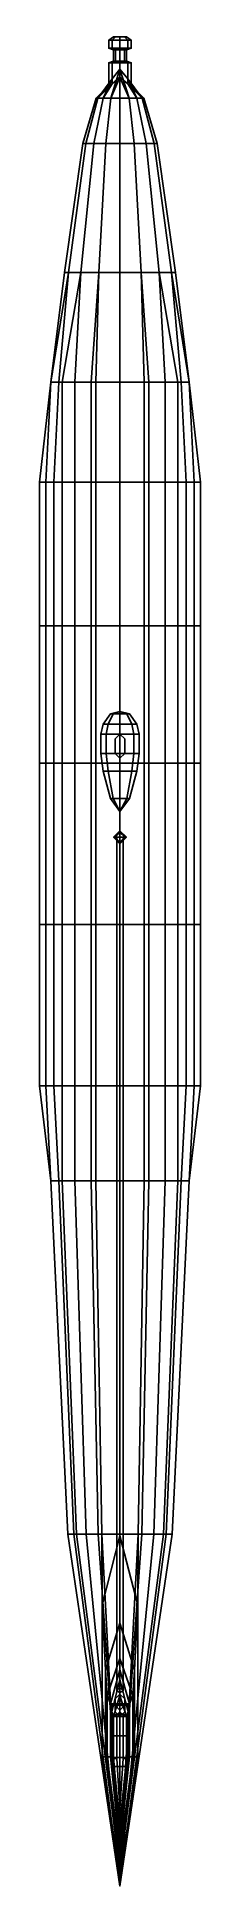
# Model space of a CAD drawing. Extents: x -0.5 to 0.5, y -5.7 to 5.7.
import ezdxf

# ---------------------------------------------------------------- set-up
doc = ezdxf.new("R2010")
doc.units = 0
doc.layers.get('0').update_dxf_attribs({"linetype": 'CONTINUOUS'})

msp = doc.modelspace()

# ---------------------------------------------------------------- linework, layer by layer
for points in [[(-0.028, 5.75, -0.032), (-0.04, 5.75, -0.06), (-0.07, 5.73, -0.06), (-0.049, 5.73, -0.011)], [(-0.04, 5.75, -0.06), (-0.028, 5.75, -0.088), (-0.049, 5.73, -0.109), (-0.07, 5.73, -0.06)], [(-0.049, 5.73, -0.011), (-0.07, 5.73, -0.06), (-0.07, 5.68, -0.06), (-0.049, 5.68, -0.011)], [(-0.07, 5.73, -0.06), (-0.049, 5.73, -0.109), (-0.049, 5.68, -0.109), (-0.07, 5.68, -0.06)], [(0, 5.75, -0.02), (-0.028, 5.75, -0.032), (-0.049, 5.73, -0.011), (0, 5.73, 0.01)], [(-0.028, 5.75, -0.088), (0, 5.75, -0.1), (0, 5.73, -0.13), (-0.049, 5.73, -0.109)], [(0, 5.73, 0.01), (-0.049, 5.73, -0.011), (-0.049, 5.68, -0.011), (0, 5.68, 0.01)], [(-0.049, 5.73, -0.109), (0, 5.73, -0.13), (0, 5.68, -0.13), (-0.049, 5.68, -0.109)], [(0.028, 5.75, -0.032), (-0.04, 5.75, -0.06), (-0.028, 5.75, -0.032), (0, 5.75, -0.02)], [(0.04, 5.75, -0.06), (-0.028, 5.75, -0.088), (-0.04, 5.75, -0.06), (0.028, 5.75, -0.032)], [(0.028, 5.75, -0.088), (0, 5.75, -0.1), (-0.028, 5.75, -0.088), (0.04, 5.75, -0.06)], [(0.028, 5.75, -0.032), (0, 5.75, -0.02), (0, 5.73, 0.01), (0.049, 5.73, -0.011)], [(0, 5.75, -0.1), (0.028, 5.75, -0.088), (0.049, 5.73, -0.109), (0, 5.73, -0.13)], [(0.049, 5.73, -0.011), (0, 5.73, 0.01), (0, 5.68, 0.01), (0.049, 5.68, -0.011)], [(0, 5.73, -0.13), (0.049, 5.73, -0.109), (0.049, 5.68, -0.109), (0, 5.68, -0.13)], [(0.04, 5.75, -0.06), (0.028, 5.75, -0.032), (0.049, 5.73, -0.011), (0.07, 5.73, -0.06)], [(0.028, 5.75, -0.088), (0.04, 5.75, -0.06), (0.07, 5.73, -0.06), (0.049, 5.73, -0.109)], [(0.07, 5.73, -0.06), (0.049, 5.73, -0.011), (0.049, 5.68, -0.011), (0.07, 5.68, -0.06)], [(0.049, 5.73, -0.109), (0.07, 5.73, -0.06), (0.07, 5.68, -0.06), (0.049, 5.68, -0.109)], [(-0.028, 5.67, -0.088), (-0.04, 5.67, -0.06), (-0.07, 5.68, -0.06), (-0.049, 5.68, -0.109)], [(-0.04, 5.67, -0.06), (-0.028, 5.67, -0.032), (-0.049, 5.68, -0.011), (-0.07, 5.68, -0.06)], [(0, 5.67, -0.1), (-0.028, 5.67, -0.088), (-0.049, 5.68, -0.109), (0, 5.68, -0.13)], [(-0.028, 5.67, -0.032), (0, 5.67, -0.02), (0, 5.68, 0.01), (-0.049, 5.68, -0.011)], [(-0.028, 5.67, -0.032), (-0.04, 5.67, -0.06), (-0.04, 5.6, -0.06), (-0.028, 5.6, -0.032)], [(-0.04, 5.67, -0.06), (-0.028, 5.67, -0.088), (-0.028, 5.6, -0.088), (-0.04, 5.6, -0.06)], [(0, 5.67, -0.02), (-0.028, 5.67, -0.032), (-0.028, 5.6, -0.032), (0, 5.6, -0.02)], [(-0.028, 5.67, -0.088), (0, 5.67, -0.1), (0, 5.6, -0.1), (-0.028, 5.6, -0.088)], [(0.028, 5.67, -0.088), (0, 5.67, -0.1), (0, 5.68, -0.13), (0.049, 5.68, -0.109)], [(0, 5.67, -0.02), (0.028, 5.67, -0.032), (0.049, 5.68, -0.011), (0, 5.68, 0.01)], [(0.028, 5.67, -0.032), (0, 5.67, -0.02), (0, 5.6, -0.02), (0.028, 5.6, -0.032)], [(0, 5.67, -0.1), (0.028, 5.67, -0.088), (0.028, 5.6, -0.088), (0, 5.6, -0.1)], [(0.04, 5.67, -0.06), (0.028, 5.67, -0.088), (0.049, 5.68, -0.109), (0.07, 5.68, -0.06)], [(0.028, 5.67, -0.032), (0.04, 5.67, -0.06), (0.07, 5.68, -0.06), (0.049, 5.68, -0.011)], [(0.04, 5.67, -0.06), (0.028, 5.67, -0.032), (0.028, 5.6, -0.032), (0.04, 5.6, -0.06)], [(0.028, 5.67, -0.088), (0.04, 5.67, -0.06), (0.04, 5.6, -0.06), (0.028, 5.6, -0.088)], [(-0.105, 5.37, 0.135), (-0.057, 5.37, 0.173), (0, 5.55, 0.01), (-0.049, 5.49, -0.011)], [(-0.028, 5.6, -0.032), (-0.04, 5.6, -0.06), (-0.07, 5.59, -0.06), (-0.049, 5.59, -0.011)], [(-0.04, 5.6, -0.06), (-0.028, 5.6, -0.088), (-0.049, 5.59, -0.109), (-0.07, 5.59, -0.06)], [(-0.049, 5.59, -0.011), (-0.07, 5.59, -0.06), (-0.07, 5.45, -0.06), (-0.049, 5.49, -0.011)], [(-0.07, 5.59, -0.06), (-0.049, 5.59, -0.109), (-0.049, 5.46, -0.109), (-0.07, 5.45, -0.06)], [(-0.057, 5.37, 0.173), (0, 5.37, 0.193), (0, 5.55, 0.01)], [(0, 5.6, -0.02), (-0.028, 5.6, -0.032), (-0.049, 5.59, -0.011), (0, 5.59, 0.01)], [(-0.028, 5.6, -0.088), (0, 5.6, -0.1), (0, 5.59, -0.13), (-0.049, 5.59, -0.109)], [(0, 5.59, 0.01), (-0.049, 5.59, -0.011), (-0.049, 5.49, -0.011), (0, 5.55, 0.01)], [(-0.049, 5.59, -0.109), (0, 5.59, -0.13), (0, 5.5, -0.13), (-0.049, 5.46, -0.109)], [(0.028, 5.6, -0.032), (0, 5.6, -0.02), (0, 5.59, 0.01), (0.049, 5.59, -0.011)], [(0, 5.6, -0.1), (0.028, 5.6, -0.088), (0.049, 5.59, -0.109), (0, 5.59, -0.13)], [(0.049, 5.59, -0.011), (0, 5.59, 0.01), (0, 5.55, 0.01), (0.049, 5.49, -0.011)], [(0, 5.59, -0.13), (0.049, 5.59, -0.109), (0.049, 5.46, -0.109), (0, 5.5, -0.13)], [(0, 5.37, 0.193), (0.057, 5.37, 0.173), (0, 5.55, 0.01)], [(0.057, 5.37, 0.173), (0.105, 5.37, 0.135), (0.049, 5.49, -0.011), (0, 5.55, 0.01)], [(0.04, 5.6, -0.06), (0.028, 5.6, -0.032), (0.049, 5.59, -0.011), (0.07, 5.59, -0.06)], [(0.028, 5.6, -0.088), (0.04, 5.6, -0.06), (0.07, 5.59, -0.06), (0.049, 5.59, -0.109)], [(0.07, 5.59, -0.06), (0.049, 5.59, -0.011), (0.049, 5.49, -0.011), (0.07, 5.45, -0.06)], [(0.049, 5.59, -0.109), (0.07, 5.59, -0.06), (0.07, 5.45, -0.06), (0.049, 5.46, -0.109)], [(-0.148, 5.37, -0.02), (-0.137, 5.37, 0.07), (-0.049, 5.49, -0.011), (-0.07, 5.45, -0.06)], [(-0.137, 5.37, -0.104), (-0.148, 5.37, -0.02), (-0.07, 5.45, -0.06), (-0.049, 5.46, -0.109)], [(-0.137, 5.37, 0.07), (-0.105, 5.37, 0.135), (-0.049, 5.49, -0.011)], [(-0.105, 5.37, -0.155), (-0.137, 5.37, -0.104), (-0.049, 5.46, -0.109)], [(-0.057, 5.37, -0.194), (-0.105, 5.37, -0.155), (-0.049, 5.46, -0.109), (0, 5.5, -0.13)], [(0, 5.37, -0.207), (-0.057, 5.37, -0.194), (0, 5.5, -0.13)], [(0.105, 5.37, -0.155), (0.057, 5.37, -0.194), (0, 5.5, -0.13), (0.049, 5.46, -0.109)], [(0.057, 5.37, -0.194), (0, 5.37, -0.207), (0, 5.5, -0.13)], [(0.137, 5.37, 0.07), (0.148, 5.37, -0.02), (0.07, 5.45, -0.06), (0.049, 5.49, -0.011)], [(0.148, 5.37, -0.02), (0.137, 5.37, -0.104), (0.049, 5.46, -0.109), (0.07, 5.45, -0.06)], [(0.137, 5.37, -0.104), (0.105, 5.37, -0.155), (0.049, 5.46, -0.109)], [(-0.137, 5.37, 0.07), (-0.148, 5.37, -0.02), (-0.23, 5.09, -0.01), (-0.212, 5.09, 0.13)], [(-0.148, 5.37, -0.02), (-0.137, 5.37, -0.104), (-0.212, 5.09, -0.14), (-0.23, 5.09, -0.01)], [(-0.137, 5.37, -0.104), (-0.105, 5.37, -0.155), (-0.163, 5.09, -0.22), (-0.212, 5.09, -0.14)], [(-0.105, 5.37, 0.135), (-0.137, 5.37, 0.07), (-0.212, 5.09, 0.13), (-0.163, 5.09, 0.23)], [(-0.105, 5.37, -0.155), (-0.057, 5.37, -0.194), (-0.088, 5.09, -0.28), (-0.163, 5.09, -0.22)], [(-0.057, 5.37, 0.173), (-0.105, 5.37, 0.135), (-0.163, 5.09, 0.23), (-0.088, 5.09, 0.29)], [(-0.057, 5.37, -0.194), (0, 5.37, -0.207), (0, 5.09, -0.3), (-0.088, 5.09, -0.28)], [(0, 5.37, 0.193), (-0.057, 5.37, 0.173), (-0.088, 5.09, 0.29), (0, 5.09, 0.32)], [(0, 5.37, -0.207), (0.057, 5.37, -0.194), (0.088, 5.09, -0.28), (0, 5.09, -0.3)], [(0.057, 5.37, 0.173), (0, 5.37, 0.193), (0, 5.09, 0.32), (0.088, 5.09, 0.29)], [(0.057, 5.37, -0.194), (0.105, 5.37, -0.155), (0.163, 5.09, -0.22), (0.088, 5.09, -0.28)], [(0.105, 5.37, 0.135), (0.057, 5.37, 0.173), (0.088, 5.09, 0.29), (0.163, 5.09, 0.23)], [(0.105, 5.37, -0.155), (0.137, 5.37, -0.104), (0.212, 5.09, -0.14), (0.163, 5.09, -0.22)], [(0.137, 5.37, 0.07), (0.105, 5.37, 0.135), (0.163, 5.09, 0.23), (0.212, 5.09, 0.13)], [(0.148, 5.37, -0.02), (0.137, 5.37, 0.07), (0.212, 5.09, 0.13), (0.23, 5.09, -0.01)], [(0.137, 5.37, -0.104), (0.148, 5.37, -0.02), (0.23, 5.09, -0.01), (0.212, 5.09, -0.14)], [(-0.212, 5.09, 0.13), (-0.23, 5.09, -0.01), (-0.345, 4.29, 0.01), (-0.319, 4.29, 0.22)], [(-0.23, 5.09, -0.01), (-0.212, 5.09, -0.14), (-0.319, 4.29, -0.185), (-0.345, 4.29, 0.01)], [(-0.163, 5.09, 0.23), (-0.212, 5.09, 0.13), (-0.319, 4.29, 0.22), (-0.244, 4.29, 0.37)], [(-0.212, 5.09, -0.14), (-0.163, 5.09, -0.22), (-0.244, 4.29, -0.305), (-0.319, 4.29, -0.185)], [(-0.088, 5.09, 0.29), (-0.163, 5.09, 0.23), (-0.244, 4.29, 0.37), (-0.132, 4.29, 0.46)], [(-0.163, 5.09, -0.22), (-0.088, 5.09, -0.28), (-0.132, 4.29, -0.395), (-0.244, 4.29, -0.305)], [(0, 5.09, 0.32), (-0.088, 5.09, 0.29), (-0.132, 4.29, 0.46), (0, 4.29, 0.505)], [(-0.088, 5.09, -0.28), (0, 5.09, -0.3), (0, 4.29, -0.425), (-0.132, 4.29, -0.395)], [(0.088, 5.09, 0.29), (0, 5.09, 0.32), (0, 4.29, 0.505), (0.132, 4.29, 0.46)], [(0, 5.09, -0.3), (0.088, 5.09, -0.28), (0.132, 4.29, -0.395), (0, 4.29, -0.425)], [(0.163, 5.09, 0.23), (0.088, 5.09, 0.29), (0.132, 4.29, 0.46), (0.244, 4.29, 0.37)], [(0.088, 5.09, -0.28), (0.163, 5.09, -0.22), (0.244, 4.29, -0.305), (0.132, 4.29, -0.395)], [(0.212, 5.09, 0.13), (0.163, 5.09, 0.23), (0.244, 4.29, 0.37), (0.319, 4.29, 0.22)], [(0.163, 5.09, -0.22), (0.212, 5.09, -0.14), (0.319, 4.29, -0.185), (0.244, 4.29, -0.305)], [(0.23, 5.09, -0.01), (0.212, 5.09, 0.13), (0.319, 4.29, 0.22), (0.345, 4.29, 0.01)], [(0.212, 5.09, -0.14), (0.23, 5.09, -0.01), (0.345, 4.29, 0.01), (0.319, 4.29, -0.185)], [(-0.319, 4.29, 0.22), (-0.345, 4.29, 0.01), (-0.43, 3.61, 0.1), (-0.38, 3.61, 0.31)], [(-0.345, 4.29, 0.01), (-0.319, 4.29, -0.185), (-0.43, 3.61, -0.21), (-0.43, 3.61, 0.1)], [(-0.319, 4.29, -0.185), (-0.244, 4.29, -0.305), (-0.36, 3.61, -0.43), (-0.43, 3.61, -0.21)], [(-0.244, 4.29, 0.37), (-0.319, 4.29, 0.22), (-0.38, 3.61, 0.31), (-0.28, 3.61, 0.48)], [(-0.244, 4.29, -0.305), (-0.132, 4.29, -0.395), (-0.18, 3.61, -0.53), (-0.36, 3.61, -0.43)], [(-0.132, 4.29, 0.46), (-0.244, 4.29, 0.37), (-0.28, 3.61, 0.48), (-0.15, 3.61, 0.55)], [(-0.132, 4.29, -0.395), (0, 4.29, -0.425), (0, 3.61, -0.56), (-0.18, 3.61, -0.53)], [(0, 4.29, 0.505), (-0.132, 4.29, 0.46), (-0.15, 3.61, 0.55), (0, 3.61, 0.57)], [(0.132, 4.29, 0.46), (0, 4.29, 0.505), (0, 3.61, 0.57), (0.15, 3.61, 0.55)], [(0, 4.29, -0.425), (0.132, 4.29, -0.395), (0.18, 3.61, -0.53), (0, 3.61, -0.56)], [(0.244, 4.29, 0.37), (0.132, 4.29, 0.46), (0.15, 3.61, 0.55), (0.28, 3.61, 0.48)], [(0.132, 4.29, -0.395), (0.244, 4.29, -0.305), (0.36, 3.61, -0.43), (0.18, 3.61, -0.53)], [(0.319, 4.29, 0.22), (0.244, 4.29, 0.37), (0.28, 3.61, 0.48), (0.38, 3.61, 0.31)], [(0.244, 4.29, -0.305), (0.319, 4.29, -0.185), (0.43, 3.61, -0.21), (0.36, 3.61, -0.43)], [(0.345, 4.29, 0.01), (0.319, 4.29, 0.22), (0.38, 3.61, 0.31), (0.43, 3.61, 0.1)], [(0.319, 4.29, -0.185), (0.345, 4.29, 0.01), (0.43, 3.61, 0.1), (0.43, 3.61, -0.21)], [(-0.5, 2.99, 0.08), (-0.41, 2.99, 0.45), (-0.38, 3.61, 0.31), (-0.43, 3.61, 0.1)], [(-0.46, 2.99, -0.43), (-0.5, 2.99, 0.08), (-0.43, 3.61, 0.1), (-0.43, 3.61, -0.21)], [(-0.36, 2.99, -0.55), (-0.46, 2.99, -0.43), (-0.43, 3.61, -0.21), (-0.36, 3.61, -0.43)], [(-0.41, 2.99, 0.45), (-0.28, 2.99, 0.7), (-0.28, 3.61, 0.48), (-0.38, 3.61, 0.31)], [(-0.18, 2.99, -0.66), (-0.36, 2.99, -0.55), (-0.36, 3.61, -0.43), (-0.18, 3.61, -0.53)], [(-0.28, 2.99, 0.7), (-0.15, 2.99, 0.82), (-0.15, 3.61, 0.55), (-0.28, 3.61, 0.48)], [(0, 2.99, -0.68), (-0.18, 2.99, -0.66), (-0.18, 3.61, -0.53), (0, 3.61, -0.56)], [(-0.15, 2.99, 0.82), (0, 2.99, 0.86), (0, 3.61, 0.57), (-0.15, 3.61, 0.55)], [(0, 3.61, -0.56), (0.18, 3.61, -0.53), (0.18, 2.99, -0.66), (0, 2.99, -0.68)], [(0.15, 3.61, 0.55), (0, 3.61, 0.57), (0, 2.99, 0.86), (0.15, 2.99, 0.82)], [(0.28, 3.61, 0.48), (0.15, 3.61, 0.55), (0.15, 2.99, 0.82), (0.28, 2.99, 0.7)], [(0.18, 3.61, -0.53), (0.36, 3.61, -0.43), (0.36, 2.99, -0.55), (0.18, 2.99, -0.66)], [(0.38, 3.61, 0.31), (0.28, 3.61, 0.48), (0.28, 2.99, 0.7), (0.41, 2.99, 0.45)], [(0.36, 3.61, -0.43), (0.43, 3.61, -0.21), (0.46, 2.99, -0.43), (0.36, 2.99, -0.55)], [(0.43, 3.61, 0.1), (0.38, 3.61, 0.31), (0.41, 2.99, 0.45), (0.5, 2.99, 0.08)], [(0.43, 3.61, -0.21), (0.43, 3.61, 0.1), (0.5, 2.99, 0.08), (0.46, 2.99, -0.43)], [(-0.5, 2.1, 0.04), (-0.41, 2.1, 0.41), (-0.41, 2.99, 0.45), (-0.5, 2.99, 0.08)], [(-0.46, 2.1, -0.47), (-0.5, 2.1, 0.04), (-0.5, 2.99, 0.08), (-0.46, 2.99, -0.43)], [(-0.36, 2.1, -0.59), (-0.46, 2.1, -0.47), (-0.46, 2.99, -0.43), (-0.36, 2.99, -0.55)], [(-0.41, 2.1, 0.41), (-0.28, 2.1, 0.7), (-0.28, 2.99, 0.7), (-0.41, 2.99, 0.45)], [(-0.18, 2.1, -0.7), (-0.36, 2.1, -0.59), (-0.36, 2.99, -0.55), (-0.18, 2.99, -0.66)], [(-0.28, 2.1, 0.7), (-0.15, 2.1, 0.87), (-0.15, 2.99, 0.82), (-0.28, 2.99, 0.7)], [(0, 2.1, -0.72), (-0.18, 2.1, -0.7), (-0.18, 2.99, -0.66), (0, 2.99, -0.68)], [(-0.15, 2.1, 0.87), (0, 2.1, 0.91), (0, 2.99, 0.86), (-0.15, 2.99, 0.82)], [(0.15, 2.99, 0.82), (0, 2.99, 0.86), (0, 2.1, 0.91), (0.15, 2.1, 0.87)], [(0, 2.99, -0.68), (0.18, 2.99, -0.66), (0.18, 2.1, -0.7), (0, 2.1, -0.72)], [(0.28, 2.99, 0.7), (0.15, 2.99, 0.82), (0.15, 2.1, 0.87), (0.28, 2.1, 0.7)], [(0.18, 2.99, -0.66), (0.36, 2.99, -0.55), (0.36, 2.1, -0.59), (0.18, 2.1, -0.7)], [(0.41, 2.99, 0.45), (0.28, 2.99, 0.7), (0.28, 2.1, 0.7), (0.41, 2.1, 0.41)], [(0.36, 2.99, -0.55), (0.46, 2.99, -0.43), (0.46, 2.1, -0.47), (0.36, 2.1, -0.59)], [(0.5, 2.99, 0.08), (0.41, 2.99, 0.45), (0.41, 2.1, 0.41), (0.5, 2.1, 0.04)], [(0.46, 2.99, -0.43), (0.5, 2.99, 0.08), (0.5, 2.1, 0.04), (0.46, 2.1, -0.47)], [(-0.5, 1.25, 0.04), (-0.41, 1.25, 0.41), (-0.41, 2.1, 0.41), (-0.5, 2.1, 0.04)], [(-0.46, 1.25, -0.47), (-0.5, 1.25, 0.04), (-0.5, 2.1, 0.04), (-0.46, 2.1, -0.47)], [(-0.36, 1.25, -0.59), (-0.46, 1.25, -0.47), (-0.46, 2.1, -0.47), (-0.36, 2.1, -0.59)], [(-0.41, 1.25, 0.41), (-0.28, 1.25, 0.7), (-0.28, 2.1, 0.7), (-0.41, 2.1, 0.41)], [(-0.18, 1.25, -0.7), (-0.36, 1.25, -0.59), (-0.36, 2.1, -0.59), (-0.18, 2.1, -0.7)], [(-0.28, 1.25, 0.7), (-0.15, 1.25, 0.87), (-0.15, 2.1, 0.87), (-0.28, 2.1, 0.7)], [(0, 1.25, -0.72), (-0.18, 1.25, -0.7), (-0.18, 2.1, -0.7), (0, 2.1, -0.72)], [(-0.15, 1.25, 0.87), (0, 1.25, 0.91), (0, 2.1, 0.91), (-0.15, 2.1, 0.87)], [(0, 2.1, -0.72), (0.18, 2.1, -0.7), (0.18, 1.25, -0.7), (0, 1.25, -0.72)], [(0.15, 2.1, 0.87), (0, 2.1, 0.91), (0, 1.25, 0.91), (0.15, 1.25, 0.87)], [(0.28, 2.1, 0.7), (0.15, 2.1, 0.87), (0.15, 1.25, 0.87), (0.28, 1.25, 0.7)], [(0.18, 2.1, -0.7), (0.36, 2.1, -0.59), (0.36, 1.25, -0.59), (0.18, 1.25, -0.7)], [(0.41, 2.1, 0.41), (0.28, 2.1, 0.7), (0.28, 1.25, 0.7), (0.41, 1.25, 0.41)], [(0.36, 2.1, -0.59), (0.46, 2.1, -0.47), (0.46, 1.25, -0.47), (0.36, 1.25, -0.59)], [(0.5, 2.1, 0.04), (0.41, 2.1, 0.41), (0.41, 1.25, 0.41), (0.5, 1.25, 0.04)], [(0.46, 2.1, -0.47), (0.5, 2.1, 0.04), (0.5, 1.25, 0.04), (0.46, 1.25, -0.47)], [(-0.104, 1.49, 1.11), (-0.12, 1.43, 1.11), (-0.085, 1.43, 1.195), (-0.073, 1.49, 1.183)], [(-0.073, 1.49, 1.037), (-0.085, 1.43, 1.025), (-0.12, 1.43, 1.11), (-0.104, 1.49, 1.11)], [(-0.06, 1.554, 1.11), (-0.104, 1.49, 1.11), (-0.073, 1.49, 1.183), (-0.042, 1.554, 1.152)], [(-0.042, 1.554, 1.068), (-0.073, 1.49, 1.037), (-0.104, 1.49, 1.11), (-0.06, 1.554, 1.11)], [(-0.073, 1.49, 1.183), (-0.085, 1.43, 1.195), (0, 1.43, 1.23), (0, 1.49, 1.214)], [(0, 1.49, 1.006), (0, 1.43, 0.99), (-0.085, 1.43, 1.025), (-0.073, 1.49, 1.037)], [(-0.042, 1.554, 1.152), (-0.073, 1.49, 1.183), (0, 1.49, 1.214), (0, 1.554, 1.17)], [(0, 1.554, 1.05), (0, 1.49, 1.006), (-0.073, 1.49, 1.037), (-0.042, 1.554, 1.068)], [(0, 1.57, 1.11), (-0.06, 1.554, 1.11), (-0.042, 1.554, 1.152), (0, 1.57, 1.11)], [(0, 1.57, 1.11), (-0.042, 1.554, 1.068), (-0.06, 1.554, 1.11), (0, 1.57, 1.11)], [(0, 1.57, 1.11), (-0.042, 1.554, 1.152), (0, 1.554, 1.17), (0, 1.57, 1.11)], [(0, 1.57, 1.11), (0, 1.554, 1.05), (-0.042, 1.554, 1.068), (0, 1.57, 1.11)], [(0, 1.57, 1.11), (0, 1.554, 1.17), (0.042, 1.554, 1.152), (0, 1.57, 1.11)], [(0, 1.57, 1.11), (0.042, 1.554, 1.152), (0.06, 1.554, 1.11), (0, 1.57, 1.11)], [(0, 1.57, 1.11), (0.06, 1.554, 1.11), (0.042, 1.554, 1.068), (0, 1.57, 1.11)], [(0, 1.57, 1.11), (0.042, 1.554, 1.068), (0, 1.554, 1.05), (0, 1.57, 1.11)], [(0, 1.554, 1.17), (0, 1.49, 1.214), (0.073, 1.49, 1.183), (0.042, 1.554, 1.152)], [(0.042, 1.554, 1.068), (0.073, 1.49, 1.037), (0, 1.49, 1.006), (0, 1.554, 1.05)], [(0, 1.49, 1.214), (0, 1.43, 1.23), (0.085, 1.43, 1.195), (0.073, 1.49, 1.183)], [(0.073, 1.49, 1.037), (0.085, 1.43, 1.025), (0, 1.43, 0.99), (0, 1.49, 1.006)], [(0.042, 1.554, 1.152), (0.073, 1.49, 1.183), (0.104, 1.49, 1.11), (0.06, 1.554, 1.11)], [(0.06, 1.554, 1.11), (0.104, 1.49, 1.11), (0.073, 1.49, 1.037), (0.042, 1.554, 1.068)], [(0.073, 1.49, 1.183), (0.085, 1.43, 1.195), (0.12, 1.43, 1.11), (0.104, 1.49, 1.11)], [(0.104, 1.49, 1.11), (0.12, 1.43, 1.11), (0.085, 1.43, 1.025), (0.073, 1.49, 1.037)], [(-0.085, 1.43, 1.195), (-0.12, 1.43, 1.11), (-0.12, 1.31, 1.11), (-0.085, 1.31, 1.195)], [(-0.12, 1.43, 1.11), (-0.085, 1.43, 1.025), (-0.085, 1.31, 1.025), (-0.12, 1.31, 1.11)], [(0, 1.43, 1.23), (-0.085, 1.43, 1.195), (-0.085, 1.31, 1.195), (0, 1.31, 1.23)], [(-0.085, 1.43, 1.025), (0, 1.43, 0.99), (0, 1.31, 0.99), (-0.085, 1.31, 1.025)], [(0, 1.43, 0.9), (-0.03, 1.4, 0.9), (-0.03, 1.4, 1.01), (0, 1.43, 0.99)], [(-0.03, 1.4, 0.9), (-0.03, 1.31, 0.9), (-0.03, 1.31, 1.01), (-0.03, 1.4, 1.01)], [(0.085, 1.43, 1.195), (0, 1.43, 1.23), (0, 1.31, 1.23), (0.085, 1.31, 1.195)], [(0, 1.43, 0.99), (0.085, 1.43, 1.025), (0.085, 1.31, 1.025), (0, 1.31, 0.99)], [(0.03, 1.4, 0.9), (0, 1.43, 0.9), (0, 1.43, 0.99), (0.03, 1.4, 1.01)], [(0.03, 1.31, 0.9), (0.03, 1.4, 0.9), (0.03, 1.4, 1.01), (0.03, 1.31, 1.01)], [(0.12, 1.43, 1.11), (0.085, 1.43, 1.195), (0.085, 1.31, 1.195), (0.12, 1.31, 1.11)], [(0.085, 1.43, 1.025), (0.12, 1.43, 1.11), (0.12, 1.31, 1.11), (0.085, 1.31, 1.025)], [(-0.104, 1.2, 1.11), (-0.12, 1.31, 1.11), (-0.085, 1.31, 1.025), (-0.073, 1.2, 1.037)], [(-0.073, 1.2, 1.183), (-0.085, 1.31, 1.195), (-0.12, 1.31, 1.11), (-0.104, 1.2, 1.11)], [(-0.073, 1.2, 1.037), (-0.085, 1.31, 1.025), (0, 1.31, 0.99), (0, 1.2, 1.006)], [(0, 1.2, 1.214), (0, 1.31, 1.23), (-0.085, 1.31, 1.195), (-0.073, 1.2, 1.183)], [(-0.03, 1.31, 0.9), (0, 1.28, 0.9), (0, 1.28, 0.994), (-0.03, 1.31, 1.01)], [(0, 1.2, 1.006), (0, 1.31, 0.99), (0.085, 1.31, 1.025), (0.073, 1.2, 1.037)], [(0.073, 1.2, 1.183), (0.085, 1.31, 1.195), (0, 1.31, 1.23), (0, 1.2, 1.214)], [(0, 1.28, 0.9), (0.03, 1.31, 0.9), (0.03, 1.31, 1.01), (0, 1.28, 0.994)], [(0.073, 1.2, 1.037), (0.085, 1.31, 1.025), (0.12, 1.31, 1.11), (0.104, 1.2, 1.11)], [(0.104, 1.2, 1.11), (0.12, 1.31, 1.11), (0.085, 1.31, 1.195), (0.073, 1.2, 1.183)], [(-0.5, 0.25, 0.05), (-0.41, 0.25, 0.41), (-0.41, 1.25, 0.41), (-0.5, 1.25, 0.04)], [(-0.46, 0.25, -0.39), (-0.5, 0.25, 0.05), (-0.5, 1.25, 0.04), (-0.46, 1.25, -0.47)], [(-0.36, 0.25, -0.51), (-0.46, 0.25, -0.39), (-0.46, 1.25, -0.47), (-0.36, 1.25, -0.59)], [(-0.41, 0.25, 0.41), (-0.28, 0.25, 0.7), (-0.28, 1.25, 0.7), (-0.41, 1.25, 0.41)], [(-0.18, 0.25, -0.62), (-0.36, 0.25, -0.51), (-0.36, 1.25, -0.59), (-0.18, 1.25, -0.7)], [(-0.28, 0.25, 0.7), (-0.15, 0.25, 0.8), (-0.15, 1.25, 0.87), (-0.28, 1.25, 0.7)], [(0, 0.25, -0.64), (-0.18, 0.25, -0.62), (-0.18, 1.25, -0.7), (0, 1.25, -0.72)], [(-0.15, 0.25, 0.8), (0, 0.25, 0.85), (0, 1.25, 0.91), (-0.15, 1.25, 0.87)], [(-0.06, 1.03, 1.11), (-0.104, 1.2, 1.11), (-0.073, 1.2, 1.037), (-0.042, 1.03, 1.068)], [(-0.042, 1.03, 1.152), (-0.073, 1.2, 1.183), (-0.104, 1.2, 1.11), (-0.06, 1.03, 1.11)], [(-0.042, 1.03, 1.068), (-0.073, 1.2, 1.037), (0, 1.2, 1.006), (0, 1.03, 1.05)], [(0, 1.03, 1.17), (0, 1.2, 1.214), (-0.073, 1.2, 1.183), (-0.042, 1.03, 1.152)], [(0.15, 1.25, 0.87), (0, 1.25, 0.91), (0, 0.25, 0.85), (0.15, 0.25, 0.8)], [(0, 1.25, -0.72), (0.18, 1.25, -0.7), (0.18, 0.25, -0.62), (0, 0.25, -0.64)], [(0, 1.03, 1.05), (0, 1.2, 1.006), (0.073, 1.2, 1.037), (0.042, 1.03, 1.068)], [(0.042, 1.03, 1.152), (0.073, 1.2, 1.183), (0, 1.2, 1.214), (0, 1.03, 1.17)], [(0.042, 1.03, 1.068), (0.073, 1.2, 1.037), (0.104, 1.2, 1.11), (0.06, 1.03, 1.11)], [(0.06, 1.03, 1.11), (0.104, 1.2, 1.11), (0.073, 1.2, 1.183), (0.042, 1.03, 1.152)], [(0.28, 1.25, 0.7), (0.15, 1.25, 0.87), (0.15, 0.25, 0.8), (0.28, 0.25, 0.7)], [(0.18, 1.25, -0.7), (0.36, 1.25, -0.59), (0.36, 0.25, -0.51), (0.18, 0.25, -0.62)], [(0.41, 1.25, 0.41), (0.28, 1.25, 0.7), (0.28, 0.25, 0.7), (0.41, 0.25, 0.41)], [(0.36, 1.25, -0.59), (0.46, 1.25, -0.47), (0.46, 0.25, -0.39), (0.36, 0.25, -0.51)], [(0.5, 1.25, 0.04), (0.41, 1.25, 0.41), (0.41, 0.25, 0.41), (0.5, 0.25, 0.05)], [(0.46, 1.25, -0.47), (0.5, 1.25, 0.04), (0.5, 0.25, 0.05), (0.46, 0.25, -0.39)], [(0, 0.95, 1.11), (-0.06, 1.03, 1.11), (-0.042, 1.03, 1.068), (0, 0.95, 1.11)], [(0, 0.95, 1.11), (-0.042, 1.03, 1.152), (-0.06, 1.03, 1.11), (0, 0.95, 1.11)], [(0, 0.95, 1.11), (-0.042, 1.03, 1.068), (0, 1.03, 1.05), (0, 0.95, 1.11)], [(0, 0.95, 1.11), (0, 1.03, 1.17), (-0.042, 1.03, 1.152), (0, 0.95, 1.11)], [(0, 0.95, 1.11), (0, 1.03, 1.05), (0.042, 1.03, 1.068), (0, 0.95, 1.11)], [(0, 0.95, 1.11), (0.042, 1.03, 1.068), (0.06, 1.03, 1.11), (0, 0.95, 1.11)], [(0, 0.95, 1.11), (0.06, 1.03, 1.11), (0.042, 1.03, 1.152), (0, 0.95, 1.11)], [(0, 0.95, 1.11), (0.042, 1.03, 1.152), (0, 1.03, 1.17), (0, 0.95, 1.11)], [(0, 0.83, 0.87), (-0.04, 0.79, 0.87), (-0.03, 0.79, 1.59), (0, 0.82, 1.59)], [(0, 0.82, 1.59), (-0.03, 0.79, 1.59), (0, 0.76, 1.59), (0.03, 0.79, 1.59)], [(0.04, 0.79, 0.87), (0, 0.83, 0.87), (0, 0.82, 1.59), (0.03, 0.79, 1.59)], [(-0.04, 0.79, 0.87), (0, 0.75, 0.87), (0, 0.76, 1.59), (-0.03, 0.79, 1.59)], [(0, 0.79, 1.59), (-0.02, 0.79, 1.57), (-0.02, -4.5, 1.61), (0, -4.51, 1.63)], [(-0.02, 0.79, 1.57), (0, 0.79, 1.55), (0, -4.48, 1.59), (-0.02, -4.5, 1.61)], [(0, 0.75, 0.87), (0.04, 0.79, 0.87), (0.03, 0.79, 1.59), (0, 0.76, 1.59)], [(0.02, 0.79, 1.57), (0, 0.79, 1.59), (0, -4.51, 1.63), (0.02, -4.5, 1.61)], [(0, 0.79, 1.55), (0.02, 0.79, 1.57), (0.02, -4.5, 1.61), (0, -4.48, 1.59)], [(-0.5, -0.75, 0.05), (-0.41, -0.75, 0.36), (-0.41, 0.25, 0.41), (-0.5, 0.25, 0.05)], [(-0.46, -0.75, -0.39), (-0.5, -0.75, 0.05), (-0.5, 0.25, 0.05), (-0.46, 0.25, -0.39)], [(-0.36, -0.75, -0.51), (-0.46, -0.75, -0.39), (-0.46, 0.25, -0.39), (-0.36, 0.25, -0.51)], [(-0.41, -0.75, 0.36), (-0.28, -0.75, 0.57), (-0.28, 0.25, 0.7), (-0.41, 0.25, 0.41)], [(-0.18, -0.75, -0.62), (-0.36, -0.75, -0.51), (-0.36, 0.25, -0.51), (-0.18, 0.25, -0.62)], [(-0.28, -0.75, 0.57), (-0.15, -0.75, 0.65), (-0.15, 0.25, 0.8), (-0.28, 0.25, 0.7)], [(0, -0.75, -0.64), (-0.18, -0.75, -0.62), (-0.18, 0.25, -0.62), (0, 0.25, -0.64)], [(-0.15, -0.75, 0.65), (0, -0.75, 0.68), (0, 0.25, 0.85), (-0.15, 0.25, 0.8)], [(0, 0.25, -0.64), (0.18, 0.25, -0.62), (0.18, -0.75, -0.62), (0, -0.75, -0.64)], [(0.15, 0.25, 0.8), (0, 0.25, 0.85), (0, -0.75, 0.68), (0.15, -0.75, 0.65)], [(0.28, 0.25, 0.7), (0.15, 0.25, 0.8), (0.15, -0.75, 0.65), (0.28, -0.75, 0.57)], [(0.18, 0.25, -0.62), (0.36, 0.25, -0.51), (0.36, -0.75, -0.51), (0.18, -0.75, -0.62)], [(0.41, 0.25, 0.41), (0.28, 0.25, 0.7), (0.28, -0.75, 0.57), (0.41, -0.75, 0.36)], [(0.36, 0.25, -0.51), (0.46, 0.25, -0.39), (0.46, -0.75, -0.39), (0.36, -0.75, -0.51)], [(0.5, 0.25, 0.05), (0.41, 0.25, 0.41), (0.41, -0.75, 0.36), (0.5, -0.75, 0.05)], [(0.46, 0.25, -0.39), (0.5, 0.25, 0.05), (0.5, -0.75, 0.05), (0.46, -0.75, -0.39)], [(-0.43, -1.34, 0.05), (-0.38, -1.34, 0.26), (-0.41, -0.75, 0.36), (-0.5, -0.75, 0.05)], [(-0.43, -1.34, -0.26), (-0.43, -1.34, 0.05), (-0.5, -0.75, 0.05), (-0.46, -0.75, -0.39)], [(-0.36, -1.34, -0.48), (-0.43, -1.34, -0.26), (-0.46, -0.75, -0.39), (-0.36, -0.75, -0.51)], [(-0.38, -1.34, 0.26), (-0.28, -1.34, 0.43), (-0.28, -0.75, 0.57), (-0.41, -0.75, 0.36)], [(-0.18, -1.34, -0.58), (-0.36, -1.34, -0.48), (-0.36, -0.75, -0.51), (-0.18, -0.75, -0.62)], [(-0.28, -1.34, 0.43), (-0.15, -1.34, 0.5), (-0.15, -0.75, 0.65), (-0.28, -0.75, 0.57)], [(0, -1.34, -0.61), (-0.18, -1.34, -0.58), (-0.18, -0.75, -0.62), (0, -0.75, -0.64)], [(-0.15, -1.34, 0.5), (0, -1.34, 0.52), (0, -0.75, 0.68), (-0.15, -0.75, 0.65)], [(0, -0.75, -0.64), (0.18, -0.75, -0.62), (0.18, -1.34, -0.58), (0, -1.34, -0.61)], [(0.15, -0.75, 0.65), (0, -0.75, 0.68), (0, -1.34, 0.52), (0.15, -1.34, 0.5)], [(0.28, -0.75, 0.57), (0.15, -0.75, 0.65), (0.15, -1.34, 0.5), (0.28, -1.34, 0.43)], [(0.18, -0.75, -0.62), (0.36, -0.75, -0.51), (0.36, -1.34, -0.48), (0.18, -1.34, -0.58)], [(0.41, -0.75, 0.36), (0.28, -0.75, 0.57), (0.28, -1.34, 0.43), (0.38, -1.34, 0.26)], [(0.36, -0.75, -0.51), (0.46, -0.75, -0.39), (0.43, -1.34, -0.26), (0.36, -1.34, -0.48)], [(0.5, -0.75, 0.05), (0.41, -0.75, 0.36), (0.38, -1.34, 0.26), (0.43, -1.34, 0.05)], [(0.46, -0.75, -0.39), (0.5, -0.75, 0.05), (0.43, -1.34, 0.05), (0.43, -1.34, -0.26)], [(-0.323, -3.53, -0.213), (-0.323, -3.53, 0.02), (-0.43, -1.34, 0.05), (-0.43, -1.34, -0.26)], [(-0.271, -3.53, -0.379), (-0.323, -3.53, -0.213), (-0.43, -1.34, -0.26), (-0.36, -1.34, -0.48)], [(-0.323, -3.53, 0.02), (-0.286, -3.53, 0.178), (-0.38, -1.34, 0.26), (-0.43, -1.34, 0.05)], [(-0.286, -3.53, 0.178), (-0.211, -3.53, 0.306), (-0.28, -1.34, 0.43), (-0.38, -1.34, 0.26)], [(-0.135, -3.53, -0.454), (-0.271, -3.53, -0.379), (-0.36, -1.34, -0.48), (-0.18, -1.34, -0.58)], [(-0.211, -3.53, 0.306), (-0.113, -3.53, 0.358), (-0.15, -1.34, 0.5), (-0.28, -1.34, 0.43)], [(0, -3.53, -0.476), (-0.135, -3.53, -0.454), (-0.18, -1.34, -0.58), (0, -1.34, -0.61)], [(-0.113, -3.53, 0.358), (0, -3.53, 0.374), (0, -1.34, 0.52), (-0.15, -1.34, 0.5)], [(0, -1.34, -0.61), (0.18, -1.34, -0.58), (0.135, -3.53, -0.454), (0, -3.53, -0.476)], [(0.15, -1.34, 0.5), (0, -1.34, 0.52), (0, -3.53, 0.374), (0.113, -3.53, 0.358)], [(0.28, -1.34, 0.43), (0.15, -1.34, 0.5), (0.113, -3.53, 0.358), (0.211, -3.53, 0.306)], [(0.18, -1.34, -0.58), (0.36, -1.34, -0.48), (0.271, -3.53, -0.379), (0.135, -3.53, -0.454)], [(0.38, -1.34, 0.26), (0.28, -1.34, 0.43), (0.211, -3.53, 0.306), (0.286, -3.53, 0.178)], [(0.36, -1.34, -0.48), (0.43, -1.34, -0.26), (0.323, -3.53, -0.213), (0.271, -3.53, -0.379)], [(0.43, -1.34, 0.05), (0.38, -1.34, 0.26), (0.286, -3.53, 0.178), (0.323, -3.53, 0.02)], [(0.43, -1.34, -0.26), (0.43, -1.34, 0.05), (0.323, -3.53, 0.02), (0.323, -3.53, -0.213)], [(0, -5.71, -0.01), (0, -5.7, 0.05), (-0.286, -3.53, 0.178), (-0.323, -3.53, 0.02)], [(0, -5.61, -0.2), (0, -5.71, -0.08), (-0.323, -3.53, -0.213), (-0.271, -3.53, -0.379)], [(0, -5.71, -0.08), (0, -5.71, -0.01), (-0.323, -3.53, 0.02), (-0.323, -3.53, -0.213)], [(0, -5.7, 0.05), (0, -5.69, 0.13), (-0.211, -3.53, 0.306), (-0.286, -3.53, 0.178)], [(0, -5.47, -0.28), (0, -5.61, -0.2), (-0.271, -3.53, -0.379), (-0.135, -3.53, -0.454)], [(0, -5.69, 0.13), (0, -5.68, 0.17), (-0.113, -3.53, 0.358), (-0.211, -3.53, 0.306)], [(0, -5.19, -0.33), (0, -5.47, -0.28), (-0.135, -3.53, -0.454), (0, -3.53, -0.476)], [(-0.113, -3.53, 0.358), (0, -5.68, 0.17), (-0.11, -4.91, 0.38), (-0.11, -3.97, 0.38)], [(0, -3.54, 0.38), (0, -3.53, 0.374), (-0.113, -3.53, 0.358), (-0.11, -3.97, 0.38)], [(0, -4.08, 1.13), (0, -3.54, 0.38), (-0.11, -3.97, 0.38), (-0.09, -4.37, 1.13)], [(0.323, -3.53, 0.02), (0.286, -3.53, 0.178), (0, -5.7, 0.05), (0, -5.71, -0.01)], [(0.323, -3.53, -0.213), (0.323, -3.53, 0.02), (0, -5.71, -0.01), (0, -5.71, -0.08)], [(0, -3.53, -0.476), (0.135, -3.53, -0.454), (0, -5.47, -0.28), (0, -5.19, -0.33)], [(0.135, -3.53, -0.454), (0.271, -3.53, -0.379), (0, -5.61, -0.2), (0, -5.47, -0.28)], [(0.271, -3.53, -0.379), (0.323, -3.53, -0.213), (0, -5.71, -0.08), (0, -5.61, -0.2)], [(0.286, -3.53, 0.178), (0.211, -3.53, 0.306), (0, -5.69, 0.13), (0, -5.7, 0.05)], [(0.211, -3.53, 0.306), (0.113, -3.53, 0.358), (0, -5.68, 0.17), (0, -5.69, 0.13)], [(0.11, -4.91, 0.38), (0, -5.68, 0.17), (0.113, -3.53, 0.358), (0.11, -3.97, 0.38)], [(0.11, -3.97, 0.38), (0.113, -3.53, 0.358), (0, -3.53, 0.374), (0, -3.54, 0.38)], [(0.09, -4.37, 1.13), (0.11, -3.97, 0.38), (0, -3.54, 0.38), (0, -4.08, 1.13)], [(-0.11, -3.97, 0.38), (-0.11, -4.91, 0.38), (-0.09, -4.91, 1.13), (-0.09, -4.37, 1.13)], [(0.09, -4.91, 1.13), (0.11, -4.91, 0.38), (0.11, -3.97, 0.38), (0.09, -4.37, 1.13)], [(0, -4.3, 1.42), (0, -4.08, 1.13), (-0.09, -4.37, 1.13), (-0.08, -4.53, 1.42)], [(0.08, -4.53, 1.42), (0.09, -4.37, 1.13), (0, -4.08, 1.13), (0, -4.3, 1.42)], [(0, -4.37, 1.53), (0, -4.3, 1.42), (-0.08, -4.53, 1.42), (-0.06, -4.58, 1.53)], [(0.06, -4.58, 1.53), (0.08, -4.53, 1.42), (0, -4.3, 1.42), (0, -4.37, 1.53)], [(-0.09, -4.37, 1.13), (-0.09, -4.91, 1.13), (-0.08, -4.91, 1.42), (-0.08, -4.53, 1.42)], [(0, -4.43, 1.63), (0, -4.37, 1.53), (-0.06, -4.58, 1.53), (-0.05, -4.63, 1.63)], [(0, -4.53, 1.73), (0, -4.43, 1.63), (-0.05, -4.63, 1.63), (-0.04, -4.66, 1.73)], [(0.05, -4.63, 1.63), (0.06, -4.58, 1.53), (0, -4.37, 1.53), (0, -4.43, 1.63)], [(0.04, -4.66, 1.73), (0.05, -4.63, 1.63), (0, -4.43, 1.63), (0, -4.53, 1.73)], [(0.08, -4.91, 1.42), (0.09, -4.91, 1.13), (0.09, -4.37, 1.13), (0.08, -4.53, 1.42)], [(-0.08, -4.53, 1.42), (-0.08, -4.91, 1.42), (-0.06, -4.91, 1.53), (-0.06, -4.58, 1.53)], [(-0.06, -4.58, 1.53), (-0.06, -4.91, 1.53), (-0.05, -4.91, 1.63), (-0.05, -4.63, 1.63)], [(-0.06, -4.58, -0.72), (-0.06, -4.66, -0.67), (0.06, -4.66, -0.67), (0.06, -4.58, -0.72)], [(0.06, -4.58, -0.72), (0.06, -4.66, -0.67), (-0.06, -4.66, -0.67), (-0.06, -4.58, -0.72)], [(-0.06, -4.76, -0.87), (-0.06, -4.81, -0.82), (-0.06, -4.67, -0.71), (-0.06, -4.58, -0.76)], [(-0.06, -4.58, -0.76), (-0.06, -4.67, -0.71), (-0.06, -4.81, -0.82), (-0.06, -4.76, -0.87)], [(-0.06, -4.58, -0.76), (-0.06, -4.67, -0.71), (-0.06, -4.66, -0.67), (-0.06, -4.58, -0.72)], [(-0.06, -4.58, -0.72), (-0.06, -4.66, -0.67), (-0.06, -4.67, -0.71), (-0.06, -4.58, -0.76)], [(0, -4.63, 1.78), (0, -4.53, 1.73), (-0.04, -4.66, 1.73), (-0.02, -4.65, 1.77)], [(0, -4.58, -0.72), (-0.03, -4.61, -0.7), (-0.03, -4.55, -0.36), (0, -4.52, -0.37)], [(-0.03, -4.61, -0.7), (-0.03, -4.63, -0.68), (-0.03, -4.59, -0.36), (-0.03, -4.55, -0.36)], [(0.03, -4.61, -0.7), (0, -4.58, -0.72), (0, -4.52, -0.37), (0.03, -4.55, -0.36)], [(0.02, -4.65, 1.77), (0.04, -4.66, 1.73), (0, -4.53, 1.73), (0, -4.63, 1.78)], [(0.03, -4.63, -0.68), (0.03, -4.61, -0.7), (0.03, -4.55, -0.36), (0.03, -4.59, -0.36)], [(0.05, -4.91, 1.63), (0.06, -4.91, 1.53), (0.06, -4.58, 1.53), (0.05, -4.63, 1.63)], [(0.06, -4.91, 1.53), (0.08, -4.91, 1.42), (0.08, -4.53, 1.42), (0.06, -4.58, 1.53)], [(0.06, -4.58, -0.72), (0.06, -4.66, -0.67), (0.06, -4.67, -0.71), (0.06, -4.58, -0.76)], [(0.06, -4.58, -0.76), (0.06, -4.67, -0.71), (0.06, -4.66, -0.67), (0.06, -4.58, -0.72)], [(0.06, -4.58, -0.76), (0.06, -4.67, -0.71), (0.06, -4.81, -0.82), (0.06, -4.76, -0.87)], [(0.06, -4.76, -0.87), (0.06, -4.81, -0.82), (0.06, -4.67, -0.71), (0.06, -4.58, -0.76)], [(0.05, -4.646, -0.696), (0.05, -4.59, -0.83), (-0.05, -4.59, -0.83), (-0.05, -4.646, -0.696)], [(0.05, -4.59, -0.83), (0.05, -4.646, -0.964), (-0.05, -4.646, -0.964), (-0.05, -4.59, -0.83)], [(-0.05, -4.78, -0.64), (-0.05, -4.646, -0.696), (-0.05, -4.59, -0.83), (-0.05, -4.914, -0.696)], [(-0.05, -4.914, -0.696), (-0.05, -4.59, -0.83), (-0.05, -4.646, -0.964), (-0.05, -4.97, -0.83)], [(-0.05, -4.63, 1.63), (-0.05, -4.91, 1.63), (-0.04, -4.92, 1.73), (-0.04, -4.66, 1.73)], [(0.05, -4.78, -0.64), (0.05, -4.646, -0.696), (-0.05, -4.646, -0.696), (-0.05, -4.78, -0.64)], [(0.05, -4.646, -0.964), (0.05, -4.78, -1.02), (-0.05, -4.78, -1.02), (-0.05, -4.646, -0.964)], [(-0.05, -4.97, -0.83), (-0.05, -4.646, -0.964), (-0.05, -4.78, -1.02), (-0.05, -4.914, -0.964)], [(-0.04, -4.66, 1.73), (-0.04, -4.92, 1.73), (-0.02, -4.92, 1.77), (-0.02, -4.65, 1.77)], [(-0.03, -4.63, -0.68), (0, -4.66, -0.67), (0, -4.62, -0.36), (-0.03, -4.59, -0.36)], [(-0.02, -4.65, 1.77), (-0.02, -4.92, 1.77), (0, -5.23, 1.78), (0, -4.63, 1.78)], [(0, -4.66, -0.67), (0.03, -4.63, -0.68), (0.03, -4.59, -0.36), (0, -4.62, -0.36)], [(0, -4.63, 1.78), (0, -5.23, 1.78), (0.02, -4.92, 1.77), (0.02, -4.65, 1.77)], [(0.02, -4.92, 1.77), (0.04, -4.92, 1.73), (0.04, -4.66, 1.73), (0.02, -4.65, 1.77)], [(0.04, -4.92, 1.73), (0.05, -4.91, 1.63), (0.05, -4.63, 1.63), (0.04, -4.66, 1.73)], [(0.05, -4.914, -0.964), (0.05, -4.59, -0.83), (0.05, -4.646, -0.696), (0.05, -4.97, -0.83)], [(0.05, -4.78, -1.02), (0.05, -4.646, -0.964), (0.05, -4.59, -0.83), (0.05, -4.914, -0.964)], [(0.05, -4.97, -0.83), (0.05, -4.646, -0.696), (0.05, -4.78, -0.64), (0.05, -4.914, -0.696)], [(0.05, -4.914, -0.696), (0.05, -4.78, -0.64), (-0.05, -4.78, -0.64), (-0.05, -4.914, -0.696)], [(0.05, -4.78, -1.02), (0.05, -4.914, -0.964), (-0.05, -4.914, -0.964), (-0.05, -4.78, -1.02)], [(0, -5.68, 0.17), (0, -5.66, 0.38), (0, -5.66, 0.38), (-0.11, -4.91, 0.38)], [(-0.09, -4.91, 1.13), (-0.11, -4.91, 0.38), (0, -5.66, 0.38), (0, -5.55, 1.13)], [(-0.08, -4.91, 1.42), (-0.09, -4.91, 1.13), (0, -5.55, 1.13), (0, -5.51, 1.42)], [(-0.06, -4.91, 1.53), (-0.08, -4.91, 1.42), (0, -5.51, 1.42), (0, -5.48, 1.53)], [(-0.05, -4.91, 1.63), (-0.06, -4.91, 1.53), (0, -5.48, 1.53), (0, -5.43, 1.63)], [(-0.04, -4.92, 1.73), (-0.05, -4.91, 1.63), (0, -5.43, 1.63), (0, -5.33, 1.73)], [(0.05, -4.97, -0.83), (0.05, -4.914, -0.696), (-0.05, -4.914, -0.696), (-0.05, -4.97, -0.83)], [(0.05, -4.914, -0.964), (0.05, -4.97, -0.83), (-0.05, -4.97, -0.83), (-0.05, -4.914, -0.964)], [(-0.02, -4.92, 1.77), (-0.04, -4.92, 1.73), (0, -5.33, 1.73), (0, -5.23, 1.78)], [(0, -5.55, 1.13), (0, -5.66, 0.38), (0.11, -4.91, 0.38), (0.09, -4.91, 1.13)], [(0, -5.33, 1.73), (0, -5.43, 1.63), (0.05, -4.91, 1.63), (0.04, -4.92, 1.73)], [(0, -5.43, 1.63), (0, -5.48, 1.53), (0.06, -4.91, 1.53), (0.05, -4.91, 1.63)], [(0, -5.51, 1.42), (0, -5.55, 1.13), (0.09, -4.91, 1.13), (0.08, -4.91, 1.42)], [(0, -5.48, 1.53), (0, -5.51, 1.42), (0.08, -4.91, 1.42), (0.06, -4.91, 1.53)], [(0, -5.66, 0.38), (0, -5.68, 0.17), (0.11, -4.91, 0.38)], [(0, -5.23, 1.78), (0, -5.33, 1.73), (0.04, -4.92, 1.73), (0.02, -4.92, 1.77)]]:
    msp.add_3dface(points)

doc.saveas('drawing.dxf')
